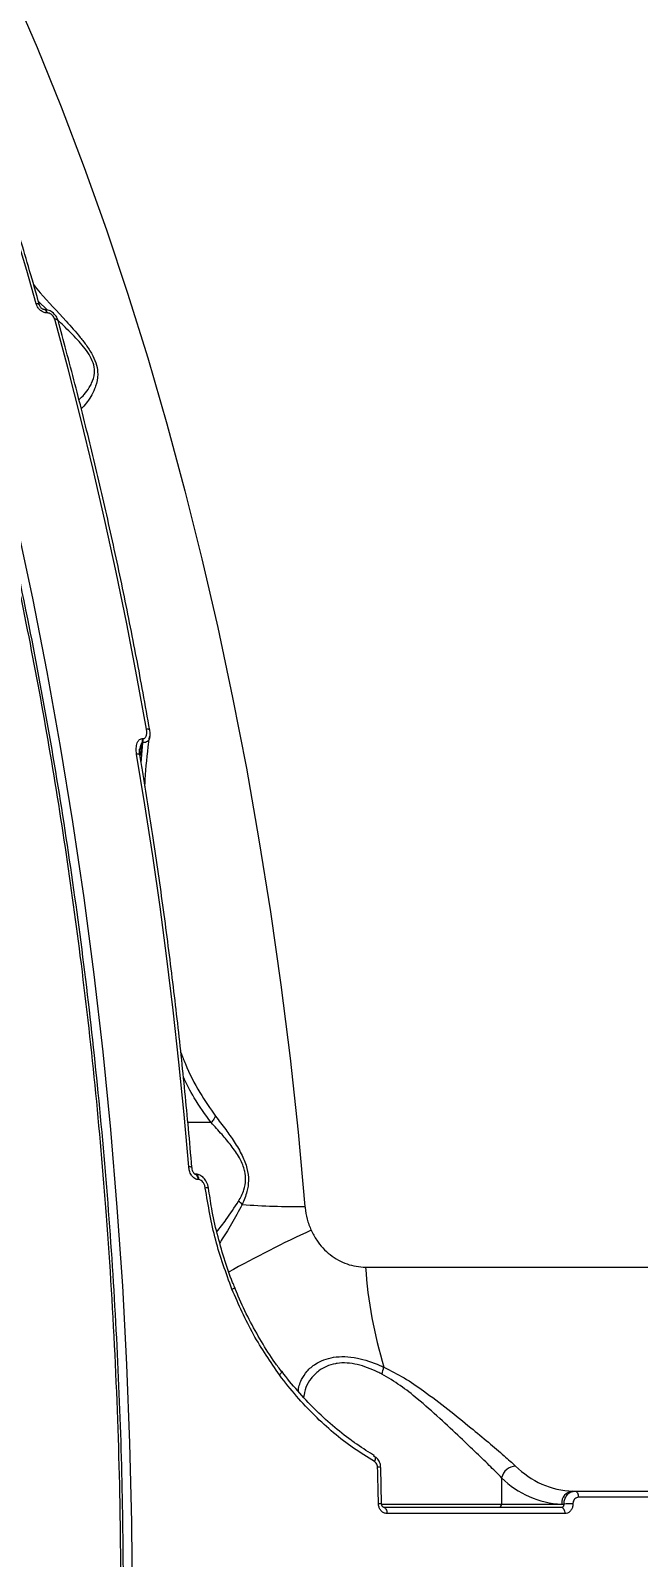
# Model space of a CAD drawing. Header units: millimetres. Extents: x -4688 to 6829, y -6350 to 4771.
# Drawn here: x 1560.9 to 1654.7, y 295.6 to 531 of the extents above; entities that cross this region are included whole.
import ezdxf

# ---------------------------------------------------------------- set-up
doc = ezdxf.new("R2010")
doc.units = ezdxf.units.MM
for name, color, linetype in [('DIKOM_ОБЪЕКТ', 7, 'Continuous'), ('DIKOM_РАЗМЕР_ЗОНА', 7, 'Continuous'), ('DIKOM_РАЗМЕР_ОБЪЕКТА', 7, 'Continuous')]:
    doc.layers.add(name, color=color, linetype=linetype)
doc.styles.add('style1', font='arial.ttf', dxfattribs={"width": 0.8})
doc.dimstyles.new('1-50', dxfattribs={"dimtxt": 300, "dimasz": 200, "dimexe": 100, "dimexo": 0, "dimgap": 100, "dimtad": 1, "dimtxsty": 'style1', "dimcen": 200, "dimclrd": 7, "dimclre": 7, "dimclrt": 7, "dimadec": 1, "dimazin": 2, "dimtfac": 1, "dimtmove": 0, "dimatfit": 2, "dimfxl": 0, "dimlwd": 25, "dimlwe": 18, "dimarcsym": 0})

# ---------------------------------------------------------------- blocks, each defined once
blk = doc.blocks.new('*D9')
at = {"layer": 'Defpoints', "color": 0, "transparency": 16777216}
for p in [(2285.35, 2926.08), (233.68, -3329.73), (5655.58, -3329.73)]:
    blk.add_point(p, dxfattribs=at)
at = {"layer": 'DIKOM_РАЗМЕР_ОБЪЕКТА', "color": 7, "lineweight": 18, "transparency": 16777216}
for p, q in [((2285.35, 2926.08), (5755.58, 2926.08)), ((233.68, -3329.73), (5755.58, -3329.73))]:
    blk.add_line(p, q, dxfattribs=at)
at = {"layer": 'DIKOM_РАЗМЕР_ОБЪЕКТА', "color": 7, "lineweight": 25, "transparency": 16777216}
blk.add_line((5655.58, 2726.08), (5655.58, -3129.73), dxfattribs=at)
at = {"layer": 'DIKOM_РАЗМЕР_ОБЪЕКТА', "color": 7, "transparency": 16777216}
for points in [[(5622.24, 2726.08), (5688.91, 2726.08), (5655.58, 2926.08)], [(5622.24, -3129.73), (5688.91, -3129.73), (5655.58, -3329.73)]]:
    blk.add_solid(points, dxfattribs=at)
at = {"layer": 'DIKOM_РАЗМЕР_ОБЪЕКТА', "color": 7, "transparency": 16777216, "insert": (5402.4, -130.27), "char_height": 300, "attachment_point": 5, "rotation": 90, "style": 'style1'}
blk.add_mtext('6250', dxfattribs=at)
blk = doc.blocks.new('*D10')
at = {"layer": 'Defpoints', "color": 0, "transparency": 16777216}
for p in [(2960.09, 4770.95), (741.18, -5330.34), (6729.08, -5330.34)]:
    blk.add_point(p, dxfattribs=at)
at = {"layer": 'DIKOM_РАЗМЕР_ЗОНА', "color": 7, "lineweight": 18, "transparency": 16777216}
for p, q in [((2960.09, 4770.95), (6829.08, 4770.95)), ((741.18, -5330.34), (6829.08, -5330.34))]:
    blk.add_line(p, q, dxfattribs=at)
at = {"layer": 'DIKOM_РАЗМЕР_ЗОНА', "color": 7, "lineweight": 25, "transparency": 16777216}
blk.add_line((6729.08, 4570.95), (6729.08, -5130.34), dxfattribs=at)
at = {"layer": 'DIKOM_РАЗМЕР_ЗОНА', "color": 7, "transparency": 16777216}
for points in [[(6695.74, 4570.95), (6762.41, 4570.95), (6729.08, 4770.95)], [(6695.74, -5130.34), (6762.41, -5130.34), (6729.08, -5330.34)]]:
    blk.add_solid(points, dxfattribs=at)
at = {"layer": 'DIKOM_РАЗМЕР_ЗОНА', "color": 7, "transparency": 16777216, "insert": (6475.9, -93.77), "char_height": 300, "attachment_point": 5, "rotation": 90, "style": 'style1'}
blk.add_mtext('10100', dxfattribs=at)
blk = doc.blocks.new('*D11')
at = {"layer": 'Defpoints', "color": 0, "transparency": 16777216}
for p in [(3703.08, 2652.76), (-3188.42, -47.63), (-3188.42, -4921.77)]:
    blk.add_point(p, dxfattribs=at)
at = {"layer": 'DIKOM_РАЗМЕР_ОБЪЕКТА', "color": 7, "lineweight": 18, "transparency": 16777216}
for p, q in [((3703.08, 2652.76), (3703.08, -5021.77)), ((-3188.42, -47.63), (-3188.42, -5021.77))]:
    blk.add_line(p, q, dxfattribs=at)
at = {"layer": 'DIKOM_РАЗМЕР_ОБЪЕКТА', "color": 7, "lineweight": 25, "transparency": 16777216}
blk.add_line((3503.08, -4921.77), (-2988.42, -4921.77), dxfattribs=at)
at = {"layer": 'DIKOM_РАЗМЕР_ОБЪЕКТА', "color": 7, "transparency": 16777216}
for points in [[(-2988.42, -4888.44), (-2988.42, -4955.11), (-3188.42, -4921.77)], [(3503.08, -4888.44), (3503.08, -4955.11), (3703.08, -4921.77)]]:
    blk.add_solid(points, dxfattribs=at)
at = {"layer": 'DIKOM_РАЗМЕР_ОБЪЕКТА', "color": 7, "transparency": 16777216, "insert": (4.08, -4668.6), "char_height": 300, "attachment_point": 5, "style": 'style1'}
blk.add_mtext('6900', dxfattribs=at)
blk = doc.blocks.new('*D12')
at = {"layer": 'Defpoints', "color": 0, "transparency": 16777216}
for p in [(4937.72, 2926.08), (-4688.42, -671.13), (4937.72, -6249.77)]:
    blk.add_point(p, dxfattribs=at)
at = {"layer": 'DIKOM_РАЗМЕР_ЗОНА', "color": 7, "lineweight": 18, "transparency": 16777216}
for p, q in [((4937.72, 2926.08), (4937.72, -6349.77)), ((-4688.42, -671.13), (-4688.42, -6349.77))]:
    blk.add_line(p, q, dxfattribs=at)
at = {"layer": 'DIKOM_РАЗМЕР_ЗОНА', "color": 7, "lineweight": 25, "transparency": 16777216}
blk.add_line((-4488.42, -6249.77), (4737.72, -6249.77), dxfattribs=at)
at = {"layer": 'DIKOM_РАЗМЕР_ЗОНА', "color": 7, "transparency": 16777216}
for points in [[(-4488.42, -6216.44), (-4488.42, -6283.11), (-4688.42, -6249.77)], [(4737.72, -6216.44), (4737.72, -6283.11), (4937.72, -6249.77)]]:
    blk.add_solid(points, dxfattribs=at)
at = {"layer": 'DIKOM_РАЗМЕР_ЗОНА', "color": 7, "transparency": 16777216, "insert": (124.65, -5996.6), "char_height": 300, "attachment_point": 5, "style": 'style1'}
blk.add_mtext('9650', dxfattribs=at)

msp = doc.modelspace()

# ---------------------------------------------------------------- linework, layer by layer
at = {"layer": 'DIKOM_ОБЪЕКТ', "color": 7, "linetype": 'Continuous', "lineweight": 15}
for p, q in [((1563.497, 487.939), (1562.175, 489.21)), ((1563.073, 487.995), (1563.045, 487.995)), ((1563.526, 487.471), (1563.498, 487.471)), ((1578.187, 421.846), (1578.292, 421.846)), ((1578.187, 421.207), (1577.832, 419.166)), ((1578.011, 418.103), (1578.291, 421.207)), ((1578.291, 421.207), (1578.187, 421.207)), ((1588.804, 362.677), (1585.218, 362.677)), ((1586.366, 354.727), (1586.313, 354.727)), ((1586.874, 353.885), (1586.8, 353.885)), ((1588.387, 352.552), (1588.387, 352.557)), ((1612.623, 340.368), (1912.631, 340.368)), ((1615.102, 303.885), (1614.972, 309.505)), ((1633.618, 307.916), (1633.618, 303.865)), ((1615.072, 303.865), (1633.618, 303.865)), ((1633.618, 303.865), (1642.886, 303.865)), ((1642.886, 303.865), (1643.246, 303.865)), ((1644.601, 305.865), (1644.94, 305.865)), ((1644.94, 305.865), (1716.085, 305.865)), ((1716.6, 304.906), (1645.455, 304.906)), ((1615.417, 303.365), (1642.846, 303.365)), ((1643.361, 302.4), (1615.931, 302.4))]:
    msp.add_line(p, q, dxfattribs=at)
at = {"layer": 'DIKOM_ОБЪЕКТ', "color": 7, "linetype": 'Continuous', "lineweight": 15, "flags": 128}
for points in [[(1533.707, 538.984), (1537.387, 529.109), (1540.918, 519.031), (1544.297, 508.758), (1547.521, 498.299), (1550.587, 487.663), (1553.493, 476.858), (1556.237, 465.895), (1558.815, 454.781), (1561.226, 443.527), (1563.468, 432.141), (1565.538, 420.635), (1567.436, 409.016), (1569.16, 397.295), (1570.707, 385.482), (1572.078, 373.587), (1573.27, 361.62), (1574.282, 349.59), (1575.115, 337.509), (1575.766, 325.386), (1576.236, 313.231), (1576.524, 301.055), (1576.631, 288.868)], [(1558.12, 537.349), (1561.97, 528.41), (1565.677, 519.248), (1569.239, 509.87), (1572.651, 500.286), (1575.912, 490.505), (1579.017, 480.535), (1581.965, 470.385), (1584.751, 460.066), (1587.374, 449.586), (1589.832, 438.957), (1592.121, 428.186), (1594.24, 417.285), (1596.187, 406.264), (1597.959, 395.132), (1599.556, 383.901), (1600.976, 372.58), (1602.218, 361.18), (1603.28, 349.713)], [(1561.817, 488.887), (1560.352, 494.017), (1558.851, 499.108), (1557.313, 504.157), (1555.74, 509.164), (1554.13, 514.128), (1552.485, 519.047), (1550.804, 523.922), (1549.089, 528.75)], [(1578.838, 423.32), (1577.363, 431.452), (1575.802, 439.525), (1574.156, 447.533), (1572.426, 455.474), (1570.612, 463.344), (1568.715, 471.14), (1566.736, 478.86), (1564.676, 486.498)], [(1565.187, 486.292), (1565.182, 486.306), (1565.139, 486.372), (1565.063, 486.426), (1564.959, 486.465), (1564.828, 486.49), (1564.676, 486.498)], [(1579.336, 423.17), (1579.33, 423.188), (1579.292, 423.233), (1579.22, 423.27), (1579.118, 423.297), (1578.989, 423.314), (1578.838, 423.32)], [(1585.351, 355.84), (1584.627, 363.918), (1583.822, 371.967), (1582.936, 379.983), (1581.969, 387.965), (1580.923, 395.908), (1579.797, 403.81), (1578.592, 411.668), (1577.308, 419.479)], [(1577.804, 419.333), (1577.803, 419.34), (1577.77, 419.387), (1577.701, 419.426), (1577.598, 419.455), (1577.465, 419.473), (1577.308, 419.479)], [(1586.291, 354.727), (1586.429, 354.691), (1586.563, 354.576), (1586.675, 354.393), (1586.756, 354.156), (1586.8, 353.885)], [(1586.365, 354.727), (1586.504, 354.691), (1586.638, 354.576), (1586.75, 354.393), (1586.831, 354.156), (1586.874, 353.885)], [(1599.647, 324.278), (1599.666, 324.236), (1599.659, 324.17), (1599.624, 324.087), (1599.561, 323.989), (1599.472, 323.879), (1599.361, 323.762)], [(1613.866, 311.262), (1613.953, 311.248), (1613.974, 311.239)], [(1613.974, 311.239), (1614.023, 311.203), (1614.073, 311.127), (1614.102, 311.024), (1614.108, 310.897), (1614.091, 310.751), (1614.052, 310.591), (1613.993, 310.424)], [(1614.617, 303.903), (1614.603, 304.607), (1614.588, 305.31), (1614.573, 306.014), (1614.557, 306.717), (1614.54, 307.42), (1614.523, 308.123), (1614.506, 308.827), (1614.487, 309.53)], [(1644.94, 305.865), (1645.038, 305.847), (1645.133, 305.793), (1645.22, 305.705), (1645.297, 305.586), (1645.361, 305.442), (1645.41, 305.276), (1645.442, 305.095), (1645.455, 304.906)], [(1615.417, 303.365), (1615.515, 303.347), (1615.609, 303.292), (1615.697, 303.204), (1615.774, 303.084), (1615.838, 302.939), (1615.887, 302.772), (1615.918, 302.59), (1615.931, 302.4)], [(1642.846, 303.365), (1642.944, 303.347), (1643.039, 303.292), (1643.126, 303.204), (1643.204, 303.084), (1643.268, 302.939), (1643.316, 302.772), (1643.348, 302.59), (1643.361, 302.4)]]:
    msp.add_lwpolyline(points, dxfattribs=at)
at = {"layer": 'DIKOM_ОБЪЕКТ', "color": 7, "linetype": 'Continuous', "lineweight": 15}
for centre, radius, start, end in [((1561.91, 488.385), 0.511, 35.11889, 100.48786), ((1562.91, 487.419), 0.59, 5.02468, 77.51042), ((1562.931, 487.415), 0.598, 5.3209, 75.81193), ((1576.316, 421.527), 1.898, 350.30638, 9.67513), ((1576.42, 421.527), 1.898, 350.30638, 9.67513), ((1585.497, 355.183), 0.673, 59.41051, 102.49855), ((1588.112, 351.691), 0.909, 72.36716, 103.14809), ((1591.467, 348.269), 2.769, 39.64693, 55.44), ((1602.722, 478.18), 128.468, 265.92762, 270.24871), ((1677.787, 185.546), 176.576, 114.619, 119.25965), ((1680.001, 344.83), 67.525, 183.78902, 197.11405), ((1591.775, 337.839), 0.878, 285.77521, 318.09822), ((1609.361, 326.42), 6.277, 336.46163, 346.53685), ((1614.637, 307.709), 1.827, 79.40903, 94.69166), ((1635.925, 307.353), 2.375, 93.66033, 166.28646), ((1645.075, 318.978), 13.122, 224.85923, 267.92818), ((1643.384, 317.634), 13.778, 224.85923, 267.92818), ((1614.767, 301.46), 2.448, 82.12286, 93.50476), ((1633.151, 303.832), 0.468, 274.7368, 4.059), ((1644.755, 303.998), 1.874, 94.7368, 184.059), ((1644.57, 280.985), 22.918, 89.87877, 93.31017)]:
    msp.add_arc(centre, radius, start, end, dxfattribs=at)
for points, knots in [([(1574.915, 288.868), (1574.886, 293.446), (1574.81, 305.662), (1574.147, 325.509), (1572.825, 347.473), (1570.982, 368.467), (1568.785, 387.782), (1566.217, 406.249), (1563.362, 423.697), (1559.856, 442.29), (1555.584, 461.92), (1550.585, 481.791), (1545.269, 500.418), (1539.903, 517.232), (1534.331, 533.008), (1528.663, 547.638), (1522.184, 562.929), (1514.807, 578.707), (1506.702, 594.245), (1498.51, 608.405), (1490.58, 620.822), (1482.633, 632.129), (1474.79, 642.29), (1466.191, 652.413), (1456.796, 662.315), (1446.888, 671.482), (1437.135, 679.37), (1427.915, 685.876), (1418.861, 691.335), (1412.051, 694.992), (1408.127, 696.655), (1407.183, 697.055)], [0, 0, 0, 0, 0.0243729, 0.065033, 0.1058148, 0.1420468, 0.1783649, 0.2110754, 0.243849, 0.2757945, 0.3164546, 0.3572364, 0.3934685, 0.4297866, 0.462497, 0.4952707, 0.5272162, 0.5678763, 0.6086581, 0.6448902, 0.6812082, 0.7139187, 0.7466924, 0.7786379, 0.8178327, 0.8571364, 0.8920338, 0.927008, 0.9584854, 0.9900192, 1, 1, 1, 1]), ([(1500.839, 604.157), (1502.684, 601.073), (1507.594, 592.86), (1515.053, 578.447), (1523.228, 561.083), (1530.854, 542.792), (1537.954, 523.677), (1544.503, 503.789), (1550.473, 483.228), (1555.837, 462.086), (1560.271, 441.792), (1563.892, 422.497), (1566.832, 404.316), (1569.344, 385.895), (1571.447, 367.061), (1573.117, 347.835), (1574.325, 328.251), (1575.095, 308.578), (1575.203, 295.434), (1575.258, 288.865)], [0, 0, 0, 0, 0.039643, 0.1055446, 0.1712391, 0.2369336, 0.3028351, 0.3688421, 0.4348492, 0.5007507, 0.5664452, 0.6196767, 0.6729632, 0.7262497, 0.7794812, 0.8345803, 0.8897406, 0.9449008, 1, 1, 1, 1]), ([(1562.327, 488.679), (1561.825, 490.449), (1560.368, 495.584), (1557.849, 503.966), (1554.723, 513.762), (1551.96, 521.929), (1550.22, 526.801), (1549.607, 528.516)], [0, 0, 0, 0, 0.12932343, 0.37504501, 0.62077718, 0.86651565, 1, 1, 1, 1]), ([(1561.435, 491.803), (1561.768, 491.398), (1563.264, 489.582), (1565.803, 486.933), (1568.275, 484.156), (1569.666, 482.359), (1570.585, 480.904), (1571.198, 479.379), (1571.391, 477.713), (1571.138, 476.574), (1570.555, 475.034), (1569.767, 473.764), (1569.03, 472.975), (1568.772, 472.698)], [0, 0, 0, 0, 0.0632663, 0.2840908, 0.4012121, 0.460558, 0.5217807, 0.5807896, 0.6397468, 0.7316658, 0.7562148, 0.914401, 1, 1, 1, 1]), ([(1563.498, 487.471), (1563.433, 487.474), (1563.218, 487.485), (1562.825, 487.621), (1562.377, 487.939), (1562.005, 488.383), (1561.88, 488.719), (1561.817, 488.887)], [0, 0, 0, 0, 0.093152, 0.3038958, 0.5302269, 0.765188, 1, 1, 1, 1]), ([(1563.04, 487.997), (1563.032, 487.996), (1563.015, 487.996), (1562.929, 488.015), (1562.812, 488.067), (1562.674, 488.16), (1562.531, 488.298), (1562.41, 488.469), (1562.344, 488.61), (1562.332, 488.668), (1562.33, 488.677)], [0, 0, 0, 0, 0.0920983, 0.2056592, 0.3189348, 0.4536581, 0.6001505, 0.7735686, 0.9657857, 1, 1, 1, 1]), ([(1565.172, 486.289), (1565.16, 486.347), (1565.097, 486.648), (1564.77, 487.17), (1564.184, 487.696), (1563.57, 487.977), (1563.205, 487.97), (1563.076, 487.967)], [0, 0, 0, 0, 0.0618026, 0.3256327, 0.6140293, 0.8635277, 1, 1, 1, 1]), ([(1564.676, 486.498), (1564.634, 486.613), (1564.549, 486.842), (1564.295, 487.146), (1563.988, 487.366), (1563.717, 487.461), (1563.571, 487.468), (1563.526, 487.471)], [0, 0, 0, 0, 0.2336562, 0.4673227, 0.6955597, 0.9087114, 1, 1, 1, 1]), ([(1568.406, 474.107), (1568.477, 474.164), (1569.121, 474.672), (1569.811, 475.575), (1570.544, 476.944), (1570.886, 477.931), (1570.777, 479.432), (1570.209, 480.763), (1569.373, 481.979), (1568.68, 482.789), (1567.575, 484.003), (1566.44, 485.113), (1565.444, 486.068), (1565.161, 486.34)], [0, 0, 0, 0, 0.0294702, 0.2662182, 0.3016017, 0.4310495, 0.5111419, 0.5909185, 0.6673927, 0.7443603, 0.7607095, 0.9318319, 1, 1, 1, 1]), ([(1579.336, 423.17), (1578.996, 425.08), (1578.01, 430.619), (1576.261, 439.707), (1574.039, 450.39), (1571.666, 460.95), (1569.143, 471.379), (1566.962, 479.809), (1565.61, 484.746), (1565.187, 486.292)], [0, 0, 0, 0, 0.0879774, 0.2551302, 0.422289, 0.5894508, 0.7566158, 0.9237842, 1, 1, 1, 1]), ([(1577.308, 419.479), (1577.273, 419.79), (1577.207, 420.386), (1577.346, 421.12), (1577.602, 421.571), (1577.879, 421.803), (1578.084, 421.831), (1578.187, 421.846)], [0, 0, 0, 0, 0.3089038, 0.5923477, 0.769742, 0.8844973, 1, 1, 1, 1]), ([(1579.334, 422.135), (1579.315, 421.995), (1579.276, 421.711), (1579.01, 421.43), (1578.679, 421.249), (1578.423, 421.221), (1578.291, 421.207)], [0, 0, 0, 0, 0.2780687, 0.5644155, 0.7761968, 1, 1, 1, 1]), ([(1578.292, 421.846), (1578.358, 421.854), (1578.49, 421.872), (1578.666, 422.019), (1578.823, 422.301), (1578.905, 422.757), (1578.861, 423.126), (1578.838, 423.32)], [0, 0, 0, 0, 0.1190139, 0.237429, 0.412333, 0.6910396, 1, 1, 1, 1]), ([(1578.594, 414.506), (1578.599, 414.625), (1578.674, 416.637), (1578.906, 419.186), (1579.248, 421.618), (1579.321, 422.137)], [0, 0, 0, 0, 0.0470056, 0.7968938, 1, 1, 1, 1]), ([(1579.36, 422.161), (1579.368, 422.197), (1579.429, 422.486), (1579.418, 422.835), (1579.334, 423.131), (1579.323, 423.17)], [0, 0, 0, 0, 0.1111935, 0.8823992, 1, 1, 1, 1]), ([(1577.823, 419.334), (1577.806, 419.404), (1577.729, 419.706), (1577.74, 420.052), (1577.79, 420.257), (1577.796, 420.282)], [0, 0, 0, 0, 0.2069543, 0.9007783, 1, 1, 1, 1]), ([(1585.839, 355.763), (1585.666, 357.755), (1585.165, 363.533), (1584.212, 373.056), (1582.93, 384.302), (1581.487, 395.476), (1579.914, 406.373), (1578.653, 414.308), (1577.937, 418.549), (1577.804, 419.333)], [0, 0, 0, 0, 0.0925209, 0.2683003, 0.4440849, 0.6198713, 0.7956596, 0.9622012, 1, 1, 1, 1]), ([(1578.187, 421.207), (1578.172, 421.205), (1578.14, 421.2), (1578.083, 421.155), (1577.981, 421.01), (1577.859, 420.68), (1577.833, 420.371), (1577.817, 420.185)], [0, 0, 0, 0, 0.044064, 0.0983385, 0.1971882, 0.5171284, 1, 1, 1, 1]), ([(1584.136, 373.49), (1584.361, 372.9), (1585.184, 370.734), (1586.892, 367.38), (1588.645, 364.864), (1589.472, 363.677)], [0, 0, 0, 0, 0.1653844, 0.6064914, 1, 1, 1, 1]), ([(1588.811, 362.68), (1587.893, 363.92), (1586.275, 366.106), (1585.05, 368.611), (1584.52, 369.693)], [0, 0, 0, 0, 0.5677005, 1, 1, 1, 1]), ([(1588.804, 362.677), (1588.805, 362.677), (1588.807, 362.677), (1588.81, 362.678), (1588.811, 362.679), (1588.811, 362.68)], [0, 0, 0, 0, 0.4191343, 0.7692982, 1, 1, 1, 1]), ([(1593.037, 350.549), (1593.342, 351.108), (1593.865, 352.066), (1594.196, 353.701), (1594.089, 354.822), (1593.792, 355.99), (1593.123, 357.425), (1591.89, 359.16), (1590.39, 360.95), (1589.363, 362.068), (1588.804, 362.677)], [0, 0, 0, 0, 0.1504162, 0.2579323, 0.3421015, 0.3655845, 0.4905432, 0.6470425, 0.8079138, 1, 1, 1, 1]), ([(1589.472, 363.677), (1589.461, 363.647), (1589.402, 363.482), (1589.223, 363.135), (1588.958, 362.842), (1588.811, 362.68)], [0, 0, 0, 0, 0.0927063, 0.4978143, 1, 1, 1, 1]), ([(1589.472, 363.677), (1589.996, 362.995), (1590.961, 361.74), (1592.386, 359.726), (1593.569, 357.756), (1594.393, 355.704), (1594.64, 353.734), (1594.352, 351.786), (1593.873, 350.674), (1593.599, 350.036)], [0, 0, 0, 0, 0.1839977, 0.3384108, 0.4956213, 0.6241643, 0.7374526, 0.8492076, 1, 1, 1, 1]), ([(1586.8, 353.885), (1586.679, 353.9), (1586.437, 353.93), (1586.069, 354.174), (1585.712, 354.601), (1585.444, 355.193), (1585.38, 355.636), (1585.351, 355.84)], [0, 0, 0, 0, 0.1522737, 0.3040478, 0.5080195, 0.7732317, 1, 1, 1, 1]), ([(1586.318, 354.725), (1586.317, 354.725), (1586.313, 354.726), (1586.263, 354.758), (1586.194, 354.823), (1586.096, 354.946), (1585.977, 355.166), (1585.871, 355.456), (1585.862, 355.669), (1585.858, 355.762)], [0, 0, 0, 0, 0.0681843, 0.1406693, 0.2263314, 0.3361712, 0.5174068, 0.788124, 1, 1, 1, 1]), ([(1588.374, 352.555), (1588.365, 352.644), (1588.321, 353.049), (1588.051, 353.674), (1587.553, 354.297), (1586.984, 354.627), (1586.564, 354.762), (1586.367, 354.726), (1586.364, 354.725)], [0, 0, 0, 0, 0.0821671, 0.3768501, 0.6102211, 0.8112917, 0.9964724, 1, 1, 1, 1]), ([(1587.905, 352.576), (1587.871, 352.742), (1587.803, 353.071), (1587.575, 353.477), (1587.309, 353.743), (1587.071, 353.867), (1586.93, 353.88), (1586.874, 353.885)], [0, 0, 0, 0, 0.2717964, 0.5388461, 0.7375677, 0.8966132, 1, 1, 1, 1]), ([(1592.014, 336.993), (1591.099, 339.495), (1589.247, 344.562), (1588.356, 349.882), (1587.905, 352.576)], [0, 0, 0, 0, 0.4937617, 1, 1, 1, 1]), ([(1592.449, 337.26), (1592.338, 337.52), (1591.713, 338.976), (1590.788, 341.743), (1589.701, 345.545), (1588.896, 349.164), (1588.56, 351.514), (1588.412, 352.556)], [0, 0, 0, 0, 0.053667, 0.3010983, 0.5500197, 0.8003414, 1, 1, 1, 1]), ([(1589.679, 345.83), (1590.16, 346.439), (1591.231, 347.797), (1592.395, 349.571), (1593.037, 350.549)], [0, 0, 0, 0, 0.4484673, 1, 1, 1, 1]), ([(1593.599, 350.036), (1593.047, 349.014), (1591.929, 346.944), (1590.721, 345.048), (1590.209, 344.248), (1590.139, 344.14)], [0, 0, 0, 0, 0.4577124, 0.9268088, 1, 1, 1, 1]), ([(1603.28, 349.713), (1603.285, 349.654), (1603.342, 349.014), (1603.556, 347.761), (1604.002, 346.641), (1604.229, 346.071)], [0, 0, 0, 0, 0.04681166, 0.51427785, 1, 1, 1, 1]), ([(1604.229, 346.071), (1604.499, 345.552), (1605.255, 344.097), (1607.119, 342.173), (1609.757, 340.656), (1611.662, 340.464), (1612.623, 340.368)], [0, 0, 0, 0, 0.1529617, 0.4283712, 0.7114357, 1, 1, 1, 1]), ([(1599.361, 323.762), (1597.957, 325.799), (1595.116, 329.919), (1593.056, 334.617), (1592.014, 336.993)], [0, 0, 0, 0, 0.4941765, 1, 1, 1, 1]), ([(1599.679, 324.303), (1599.334, 324.756), (1598.218, 326.221), (1596.531, 328.9), (1594.642, 332.313), (1593.287, 335.116), (1592.633, 336.803), (1592.455, 337.262)], [0, 0, 0, 0, 0.117276, 0.3790674, 0.6408587, 0.9023846, 1, 1, 1, 1]), ([(1602.291, 321.166), (1602.29, 321.18), (1602.22, 321.831), (1602.645, 322.927), (1603.534, 324.378), (1604.733, 325.413), (1606.147, 326.135), (1607.655, 326.544), (1609.415, 326.652), (1611.801, 326.352), (1613.883, 325.657), (1615.253, 325.052), (1615.465, 324.959)], [0, 0, 0, 0, 0.0035373, 0.1675421, 0.2942488, 0.4242312, 0.5176109, 0.6133118, 0.7076987, 0.8056959, 0.9699612, 1, 1, 1, 1]), ([(1615.115, 323.913), (1614.92, 324.011), (1613.671, 324.64), (1611.831, 325.34), (1609.724, 325.656), (1608.624, 325.607), (1607.563, 325.427), (1606.551, 325.107), (1605.253, 324.344), (1604.157, 323.239), (1603.327, 321.853), (1603.159, 320.834), (1603.076, 320.327)], [0, 0, 0, 0, 0.0313176, 0.2005515, 0.2886469, 0.3801539, 0.3970716, 0.4935576, 0.5929509, 0.7266699, 0.8641009, 1, 1, 1, 1]), ([(1615.465, 324.959), (1616.512, 324.436), (1618.608, 323.39), (1621.89, 321.113), (1625.352, 318.499), (1628.697, 315.773), (1631.605, 313.356), (1633.977, 311.338), (1635.203, 310.236), (1635.774, 309.723)], [0, 0, 0, 0, 0.1281522, 0.2567389, 0.4268156, 0.5968782, 0.7373104, 0.8775716, 1, 1, 1, 1]), ([(1613.993, 310.424), (1612.91, 311.093), (1610.747, 312.427), (1607.672, 314.814), (1604.73, 317.486), (1601.925, 320.452), (1600.218, 322.656), (1599.361, 323.762)], [0, 0, 0, 0, 0.1976813, 0.3947, 0.5930892, 0.7957984, 1, 1, 1, 1]), ([(1610.592, 313.573), (1610.532, 313.614), (1609.465, 314.326), (1607.503, 315.961), (1604.73, 318.476), (1602.15, 321.281), (1600.476, 323.247), (1599.721, 324.323), (1599.712, 324.336)], [0, 0, 0, 0, 0.0146907, 0.2594957, 0.5052813, 0.7513873, 0.9969854, 1, 1, 1, 1]), ([(1633.618, 307.916), (1633.084, 308.456), (1631.943, 309.611), (1629.763, 311.722), (1627.121, 314.244), (1624.07, 317.097), (1620.965, 319.828), (1617.992, 322.221), (1616.083, 323.344), (1615.115, 323.913)], [0, 0, 0, 0, 0.1227089, 0.2624621, 0.4060162, 0.5749249, 0.7482621, 0.8723682, 1, 1, 1, 1]), ([(1614.028, 311.341), (1613.821, 311.454), (1612.638, 312.103), (1611.517, 312.909), (1610.592, 313.573)], [0, 0, 0, 0, 0.1745203, 1, 1, 1, 1]), ([(1614.956, 309.505), (1614.957, 309.592), (1614.959, 309.936), (1614.74, 310.492), (1614.354, 311.019), (1614.016, 311.189), (1613.888, 311.253)], [0, 0, 0, 0, 0.119152, 0.4714929, 0.7998164, 1, 1, 1, 1]), ([(1614.487, 309.53), (1614.475, 309.643), (1614.45, 309.868), (1614.293, 310.168), (1614.124, 310.342), (1614.016, 310.41), (1613.993, 310.424)], [0, 0, 0, 0, 0.3067236, 0.613302, 0.919473, 1, 1, 1, 1]), ([(1615.931, 302.4), (1615.837, 302.407), (1615.598, 302.425), (1615.233, 302.605), (1614.9, 302.945), (1614.67, 303.396), (1614.635, 303.734), (1614.617, 303.903)], [0, 0, 0, 0, 0.1406201, 0.3550994, 0.5698681, 0.7848826, 1, 1, 1, 1]), ([(1615.39, 303.378), (1615.373, 303.378), (1615.345, 303.376), (1615.244, 303.463), (1615.166, 303.585), (1615.113, 303.74), (1615.097, 303.889), (1615.107, 303.975), (1615.11, 304.006)], [0, 0, 0, 0, 0.2755494, 0.4589761, 0.6094348, 0.7622022, 0.9132877, 1, 1, 1, 1]), ([(1642.846, 303.365), (1642.894, 303.371), (1642.99, 303.382), (1643.113, 303.468), (1643.203, 303.595), (1643.247, 303.735), (1643.246, 303.828), (1643.246, 303.865)], [0, 0, 0, 0, 0.2139775, 0.4281717, 0.6427849, 0.8579017, 1, 1, 1, 1]), ([(1643.246, 303.865), (1643.253, 304.013), (1643.271, 304.385), (1643.471, 304.948), (1643.853, 305.455), (1644.363, 305.799), (1644.748, 305.843), (1644.94, 305.865)], [0, 0, 0, 0, 0.1417164, 0.3563996, 0.5709512, 0.7854607, 1, 1, 1, 1]), ([(1644.618, 303.903), (1644.614, 303.792), (1644.604, 303.513), (1644.458, 303.09), (1644.174, 302.709), (1643.793, 302.45), (1643.505, 302.416), (1643.361, 302.4)], [0, 0, 0, 0, 0.1418471, 0.3567284, 0.5713333, 0.7857186, 1, 1, 1, 1]), ([(1645.455, 304.906), (1645.359, 304.895), (1645.167, 304.872), (1644.914, 304.7), (1644.725, 304.446), (1644.628, 304.164), (1644.621, 303.977), (1644.618, 303.903)], [0, 0, 0, 0, 0.21424, 0.428583, 0.6431735, 0.858082, 1, 1, 1, 1])]:
    msp.add_open_spline(points, degree=3, knots=knots, dxfattribs=at)

# ---------------------------------------------------------------- dimensions: what is measured, and where the dimension line sits
at = {"layer": 'DIKOM_РАЗМЕР_ЗОНА'}
dim = msp.add_linear_dim(base=(6729.076, -5330.338), p1=(2960.09, 4770.953), p2=(741.185, -5330.338), angle=90, text='10100', dimstyle='1-50', dxfattribs=at)
dim.commit()
dim.dimension.update_dxf_attribs({"geometry": '*D10', "text_midpoint": (6729.076, -93.775), "dimtype": 160})
dim = msp.add_linear_dim(base=(4937.725, -6249.775), p1=(-4688.422, -671.127), p2=(4937.725, 2926.075), text='9650', dimstyle='1-50', dxfattribs=at)
dim.commit()
dim.dimension.update_dxf_attribs({"geometry": '*D12', "text_midpoint": (124.651, -6249.775), "dimtype": 160})
at = {"layer": 'DIKOM_РАЗМЕР_ОБЪЕКТА'}
dim = msp.add_linear_dim(base=(5655.576, -3329.729), p1=(2285.35, 2926.075), p2=(233.685, -3329.729), angle=90, text='6250', dimstyle='1-50', dxfattribs=at)
dim.commit()
dim.dimension.update_dxf_attribs({"geometry": '*D9', "text_midpoint": (5655.576, -130.275), "dimtype": 160})
dim = msp.add_linear_dim(base=(-3188.422, -4921.775), p1=(3703.085, 2652.764), p2=(-3188.422, -47.627), text='6900', dimstyle='1-50', dxfattribs=at)
dim.commit()
dim.dimension.update_dxf_attribs({"geometry": '*D11', "text_midpoint": (4.076, -4921.775), "dimtype": 160})

doc.saveas('drawing.dxf')
